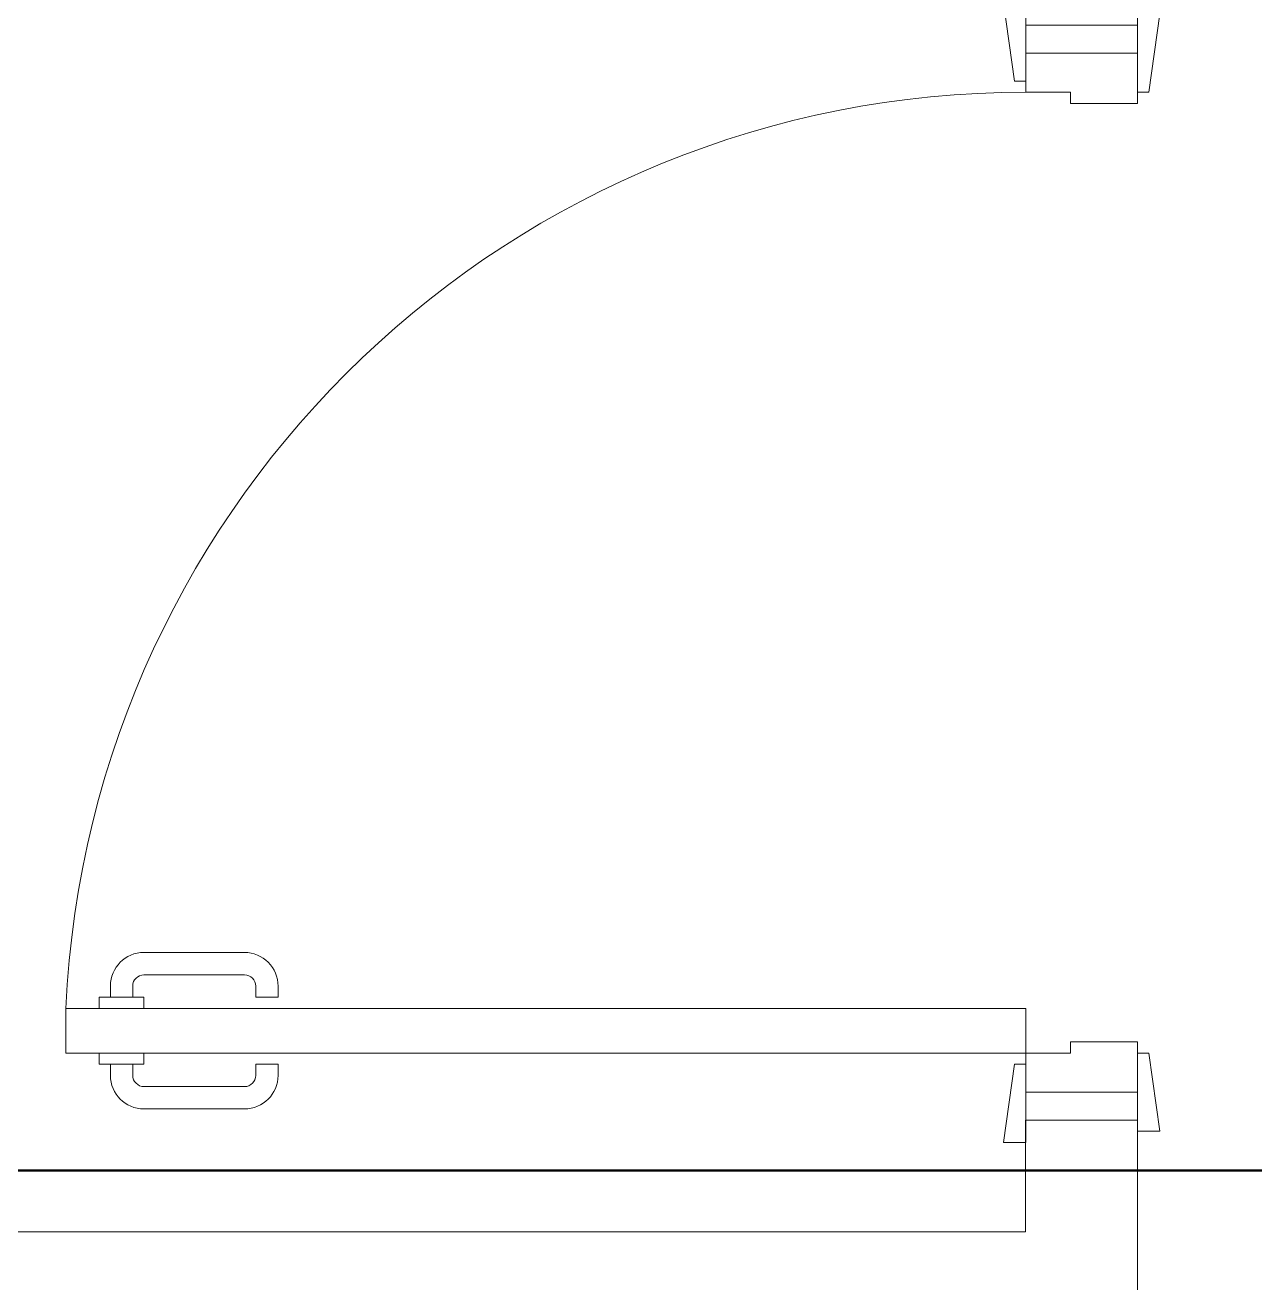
# Model space of a CAD drawing. Header units: millimetres. Extents: x -160614 to 59925, y -157025 to 0.
# Drawn here: x -129555 to -128454, y -110208 to -109083 of the extents above; entities that cross this region are included whole.
import ezdxf

# ---------------------------------------------------------------- set-up
doc = ezdxf.new("R2010")
doc.units = ezdxf.units.MM
doc.header["$LTSCALE"] = 8
for name, color, linetype, lineweight in [('72_EGR_EQP_TAG', 9, 'Continuous', 5), ('Walls', 9, 'Continuous', 5), ('Wooden Joinery', 9, 'Continuous', 5)]:
    doc.layers.add(name, color=color, linetype=linetype, lineweight=lineweight)
doc.layers.add('REF', color=42, linetype='Continuous')

# ---------------------------------------------------------------- blocks, each defined once
blk = doc.blocks.new('A$C72370EFE')
at = {"layer": 'Wooden Joinery'}
for p, q in [((-0.01, -0.03), (-0.01, -0.07)), ((0, -0.03), (-0.01, -0.03)), ((0.04, -0.03), (0.05, -0.03)), ((0.05, -0.03), (0.05, -0.07)), ((-0.01, -0.04), (-0.02, -0.04)), ((0.05, -0.04), (0.06, -0.04)), ((-0.01, -0.06), (-0.02, -0.06)), ((0.05, -0.06), (0.06, -0.06)), ((-0.05, -0.07), (-0.05, -0.16)), ((-0.03, -0.07), (-0.03, -0.16)), ((0, -0.07), (-0.01, -0.07)), ((0.04, -0.07), (0.05, -0.07)), ((0.07, -0.07), (0.07, -0.16)), ((0.09, -0.07), (0.09, -0.16)), ((-0.01, -0.17), (-0.02, -0.17)), ((-0.01, -0.17), (-0.01, -0.19)), ((0.05, -0.17), (0.06, -0.17)), ((0.05, -0.17), (0.05, -0.19)), ((-0.01, -0.19), (-0.02, -0.19)), ((0.05, -0.19), (0.06, -0.19))]:
    blk.add_line(p, q, dxfattribs=at)
for centre, radius, start, end in [((-0.02, -0.07), 0.03, 90, 180), ((0.06, -0.07), 0.03, 0, 90), ((-0.02, -0.07), 0.01, 90, 180), ((0.06, -0.07), 0.01, 0, 90), ((-0.02, -0.16), 0.03, 180, 270), ((-0.02, -0.16), 0.01, 180, 270), ((0.06, -0.16), 0.01, 270, 0), ((0.06, -0.16), 0.03, 270, 0)]:
    blk.add_arc(centre, radius, start, end, dxfattribs=at)
blk = doc.blocks.new('A$C5DAD61B4')
at = {"layer": 'Wooden Joinery'}
for points in [[(80, 959.1), (80, 969.1), (10, 979.1), (10, 959.1)], [(940, 959.1), (940, 969.1), (1010, 979.1), (1010, 959.1)], [(70, 859.1), (70, 849.1), (0, 839.1), (0, 859.1)], [(120, 859.1), (120, 0), (80, 0), (80, 859.1)], [(950, 859.1), (950, 849.1), (1020, 839.1), (1020, 859.1)]]:
    blk.add_lwpolyline(points, close=True, dxfattribs=at)
for points in [[(45, 859.1), (45, 959.1), (20, 959.1), (20, 859.1), (45, 859.1)], [(45, 859.1), (80, 859.1), (80, 899.1), (90, 899.1), (90, 959.1), (45, 959.1), (45, 859.1)], [(975, 859.1), (940, 859.1), (940, 899.1), (930, 899.1), (930, 959.1), (975, 959.1), (975, 859.1)], [(975, 859.1), (975, 959.1), (1000, 959.1), (1000, 859.1), (975, 859.1)]]:
    blk.add_lwpolyline(points, dxfattribs=at)
blk.add_arc((80, 859.1), 860, 272.666, 0, dxfattribs=at)
at = {"layer": 'Wooden Joinery', "xscale": 999.9999999998854, "yscale": 999.9999999998854, "zscale": 999.9999999998854, "rotation": 180}
blk.add_blockref('A$C72370EFE', (120, 0), dxfattribs=at)
blk = doc.blocks.new('GF1')
at = {"layer": 'Walls', "color": 9}
for p, q in [((-128659.6, -109082.6), (-128559.6, -109082.6)), ((-128659.6, -110062.6), (-128659.6, -110162.6)), ((-128659.6, -110062.6), (-128559.6, -110062.6)), ((-128559.6, -110062.6), (-128559.6, -110362.6)), ((-132159.4, -110162.6), (-128659.6, -110162.6))]:
    blk.add_line(p, q, dxfattribs=at)
at = {"layer": 'Wooden Joinery', "color": 9, "xscale": -1, "rotation": 270}
blk.add_blockref('A$C5DAD61B4', (-129518.6, -110082.6), dxfattribs=at)

msp = doc.modelspace()

# ---------------------------------------------------------------- linework, layer by layer
at = {"layer": 'REF', "lineweight": 50}
msp.add_line((-128396.4, -110107.7), (-129656.8, -110107.7), dxfattribs=at)

# ---------------------------------------------------------------- block references
at = {"layer": '72_EGR_EQP_TAG'}
msp.add_blockref('GF1', (0, 0), dxfattribs=at)

doc.saveas('drawing.dxf')
